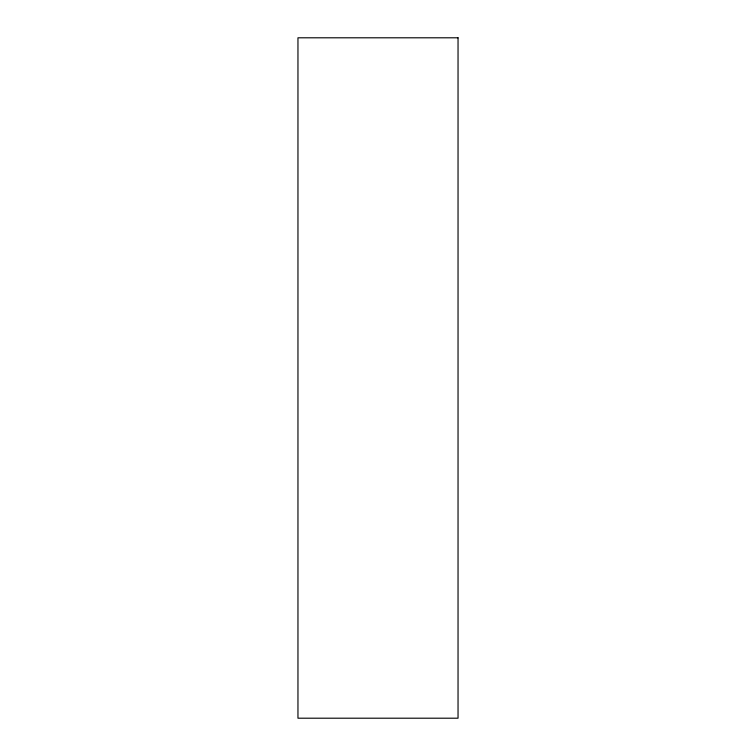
<?xml version="1.0" encoding="UTF-8"?>
<svg xmlns="http://www.w3.org/2000/svg" width="756" height="756" viewBox="0 0 756 756"><rect width="100%" height="100%" fill="white"/><g stroke="black" fill="none" stroke-linecap="round" stroke-linejoin="round"><path stroke-width="1.13" d="M458.041 37.8L297.959 37.8L297.959 718.2L458.041 718.2L458.041 37.8"/></g></svg>
